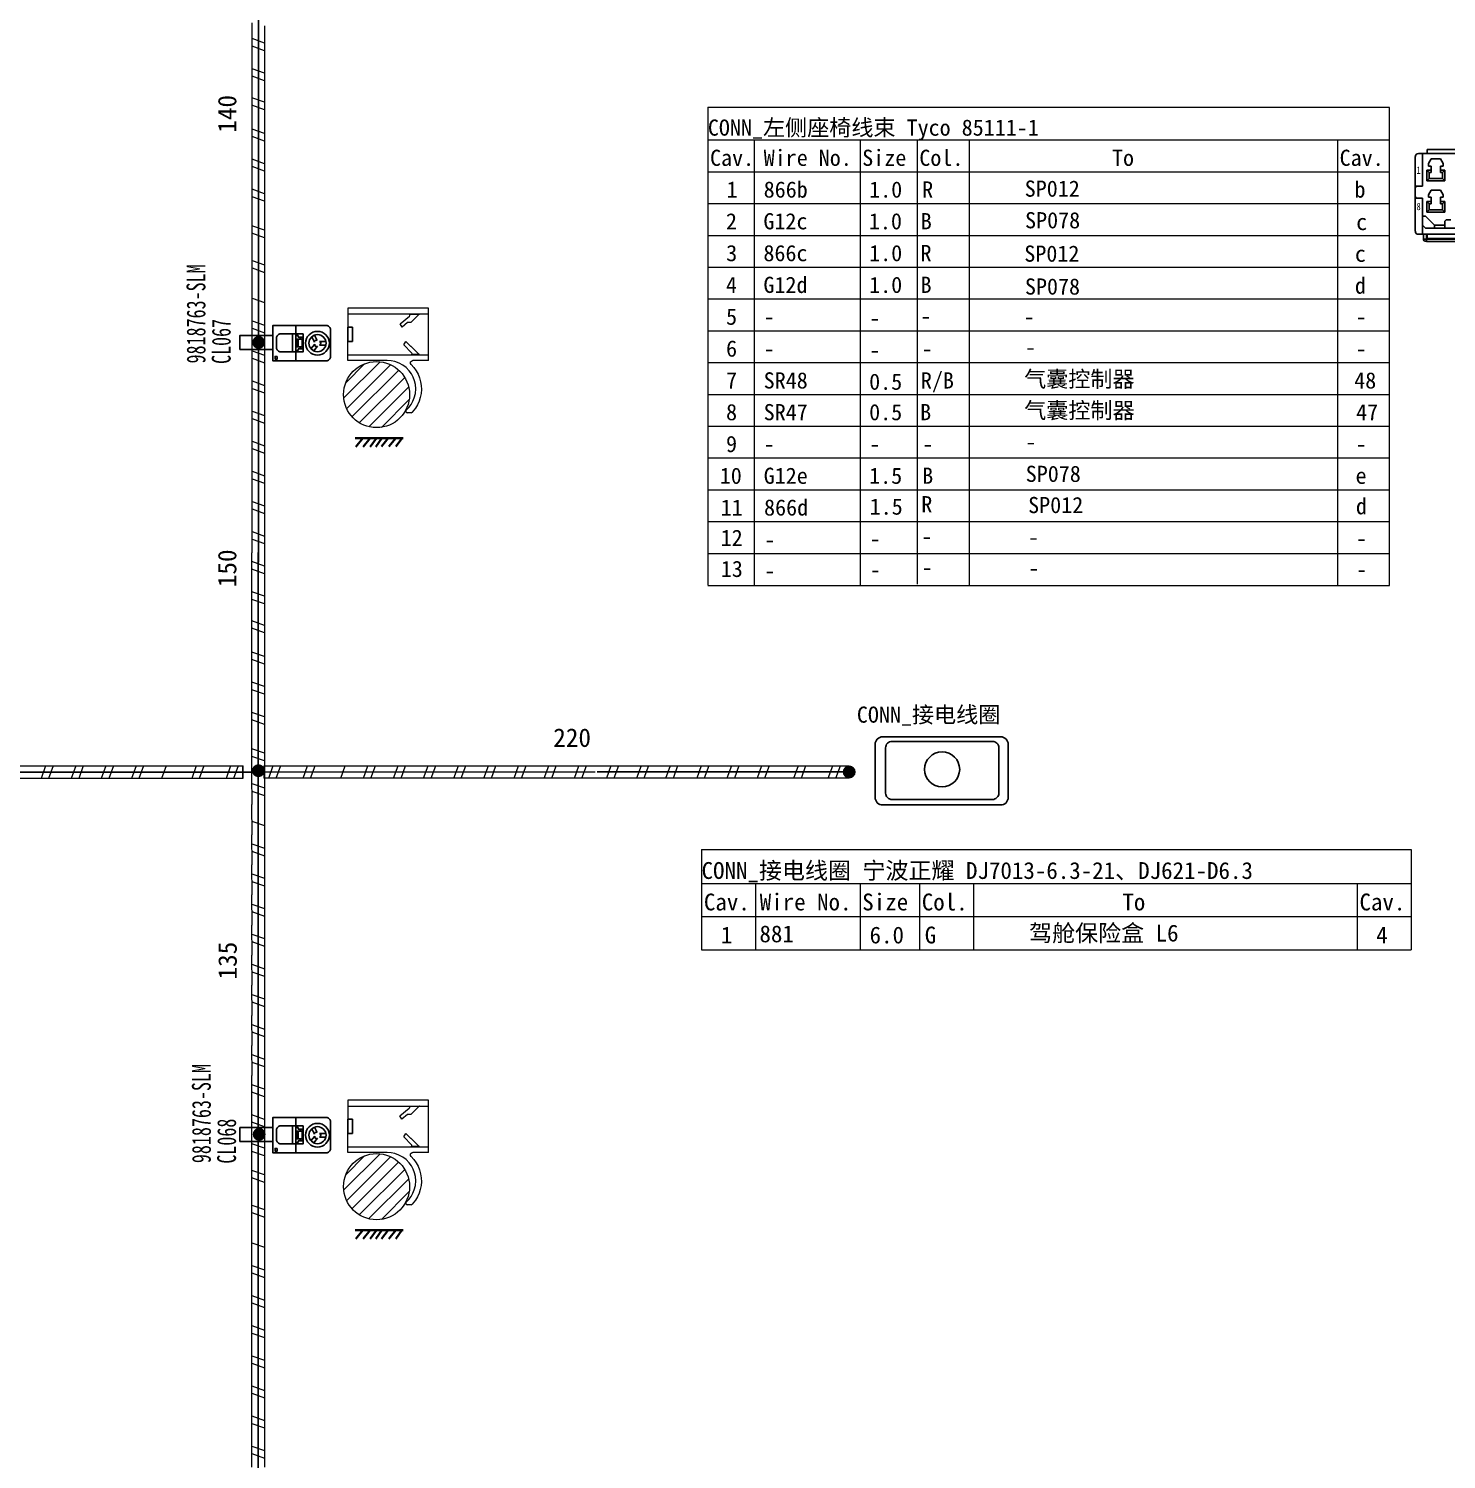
# Model space of a CAD drawing. Header units: millimetres. Extents: x 17 to 3784, y 12 to 1382.
# Drawn here: x 1144.3 to 1255.1, y 944 to 1055.8 of the extents above; entities that cross this region are included whole.
import ezdxf

# ---------------------------------------------------------------- set-up
doc = ezdxf.new("R2010")
doc.units = ezdxf.units.MM
doc.layers.add('ENT', color=7, linetype='Continuous', lineweight=18)
doc.layers.add('粗实线层', color=7, linetype='Continuous', lineweight=35)
doc.styles.add('FangSong_GB2312_Style', font='simfang.ttf')
doc.styles.add('foton', font='', dxfattribs={"width": 0.7})
doc.styles.add('样式 2', font='', dxfattribs={"width": 0.75})
doc.styles.get('foton').set_extended_font_data('宋体')
doc.styles.get('样式 2').set_extended_font_data('宋体')

# ---------------------------------------------------------------- blocks, each defined once
blk = doc.blocks.new('Z$W@#6C454813')
at = {"color": 255}
for p, q in [((2.47, 10.11), (1.59, 9.69)), ((1.89, 9.2), (2.75, 9.65)), ((2.65, 11.55), (2.65, 10.52)), ((3.07, 9.71), (3.86, 9.06)), ((3.23, 10.52), (3.23, 11.55)), ((4.23, 9.5), (3.43, 10.16)), ((1.9, 6.95), (1.9, 7.61)), ((1.9, 7.61), (3.87, 7.61)), ((2.25, 7.31), (1.9, 7.31)), ((3.52, 7.31), (3.87, 7.31)), ((3.87, 7.61), (3.87, 6.95)), ((1.37, 6.03), (4.35, 6.03)), ((1.9, 6.95), (1.67, 6.95)), ((1.67, 6.95), (1.67, 6.55)), ((2.25, 6.96), (3.52, 6.96)), ((2.25, 6.77), (3.52, 6.77)), ((3.87, 6.95), (4.13, 6.95)), ((4.13, 6.95), (4.13, 6.55))]:
    blk.add_line(p, q, dxfattribs=at)
for points in [[(0.7, 12.33), (5.15, 12.33, -0.414214), (5.85, 11.63), (5.85, 6.55), (0, 6.55), (0, 11.63, -0.414214)], [(1.37, 6.55), (4.35, 6.55), (4.35, 4.06, -0.414214), (3.65, 3.36), (2.07, 3.36, -0.414214), (1.37, 4.06)]]:
    blk.add_lwpolyline(points, format="xyb", close=True, dxfattribs=at)
for points in [[(1.37, 7.8), (4.35, 7.8), (4.35, 6.55), (1.37, 6.55)], [(2.25, 7.61), (3.52, 7.61), (3.52, 6.55), (2.25, 6.55)], [(0, 6.55), (5.85, 6.55), (5.85, 2.73), (0, 2.73)], [(1.65, 2.73), (1.65, -2.71), (3.97, -2.71), (3.97, 2.73)], [(5.12, 3.5), (5.57, 3.5), (5.57, 3.12), (5.12, 3.12)]]:
    blk.add_lwpolyline(points, close=True, dxfattribs=at)
for radius in [1.97, 1.42]:
    blk.add_circle((2.93, 10.16), radius, dxfattribs=at)
for centre, radius, start, end in [((2.71, 9.94), 0.29, 143.9769, 278.9054), ((2.94, 10.4), 0.31, 22.863, 157.137), ((3.18, 9.99), 0.299, 247.9797, 33.604)]:
    blk.add_arc(centre, radius, start, end, dxfattribs=at)

msp = doc.modelspace()

# ---------------------------------------------------------------- hatches: boundary and pattern name
h = msp.add_hatch(color=0)
edge = h.paths.add_edge_path(flags=0)
edge.add_arc((1162.28, 1031.28), 0.507, 180, 540)
h = msp.add_hatch(color=0)
edge = h.paths.add_edge_path(flags=0)
edge.add_arc((1162.26, 997.81), 0.507, 180, 540)
h = msp.add_hatch(color=1)
edge = h.paths.add_edge_path(flags=0)
edge.add_arc((1208.41, 997.71), 0.507, 360, 720)
h = msp.add_hatch(color=0)
edge = h.paths.add_edge_path(flags=0)
edge.add_arc((1162.32, 969.39), 0.507, 180, 540)

# ---------------------------------------------------------------- linework, layer by layer
at = {"color": 7, "linetype": 'Continuous'}
for p, q in [((1252.63, 1039.97), (1252.63, 1045.8)), ((1252.87, 1046.04), (1261.13, 1046.04)), ((1253.2, 1046.04), (1253.2, 1043.5)), ((1253.57, 1046.37), (1253.57, 1046.04)), ((1253.57, 1046.37), (1260.05, 1046.37)), ((1253.88, 1045.64), (1253.67, 1045.27)), ((1254.59, 1045.64), (1253.88, 1045.64)), ((1254.8, 1045.27), (1254.59, 1045.64)), ((1253.53, 1044.74), (1253.53, 1043.9)), ((1253.53, 1044.74), (1253.71, 1044.56)), ((1253.88, 1044.74), (1253.53, 1044.74)), ((1253.67, 1045.27), (1253.67, 1045.07)), ((1253.67, 1045.07), (1253.88, 1045.07)), ((1253.71, 1044.56), (1253.71, 1044.09)), ((1253.88, 1044.56), (1253.71, 1044.56)), ((1253.88, 1045.07), (1253.88, 1044.56)), ((1254.59, 1044.56), (1254.59, 1045.07)), ((1254.59, 1045.07), (1254.8, 1045.07)), ((1254.94, 1044.74), (1254.59, 1044.74)), ((1254.75, 1044.56), (1254.59, 1044.56)), ((1254.94, 1044.74), (1254.75, 1044.56)), ((1254.75, 1044.09), (1254.75, 1044.56)), ((1254.8, 1045.07), (1254.8, 1045.27)), ((1254.94, 1043.9), (1254.94, 1044.74)), ((1253.2, 1043.5), (1252.73, 1043.5)), ((1253.53, 1043.9), (1253.71, 1044.09)), ((1253.53, 1043.9), (1254.94, 1043.9)), ((1253.71, 1044.09), (1254.75, 1044.09)), ((1254.94, 1043.9), (1254.75, 1044.09)), ((1252.73, 1042.56), (1253.2, 1042.56)), ((1253.2, 1039.73), (1253.2, 1042.56)), ((1253.53, 1042.3), (1253.53, 1041.45)), ((1253.53, 1042.3), (1253.71, 1042.11)), ((1253.88, 1042.3), (1253.53, 1042.3)), ((1253.88, 1043.19), (1253.67, 1042.82)), ((1253.67, 1042.82), (1253.67, 1042.63)), ((1253.67, 1042.63), (1253.88, 1042.63)), ((1254.59, 1043.19), (1253.88, 1043.19)), ((1253.88, 1042.63), (1253.88, 1042.11)), ((1254.8, 1042.82), (1254.59, 1043.19)), ((1254.59, 1042.11), (1254.59, 1042.63)), ((1254.59, 1042.63), (1254.8, 1042.63)), ((1254.94, 1042.3), (1254.59, 1042.3)), ((1254.94, 1042.3), (1254.75, 1042.11)), ((1254.8, 1042.63), (1254.8, 1042.82)), ((1254.94, 1041.45), (1254.94, 1042.3)), ((1253.43, 1041.14), (1253.2, 1041.14)), ((1253.43, 1041.14), (1254.14, 1040.44)), ((1253.53, 1041.45), (1253.71, 1041.64)), ((1253.53, 1041.45), (1254.94, 1041.45)), ((1253.71, 1042.11), (1253.71, 1041.64)), ((1253.88, 1042.11), (1253.71, 1042.11)), ((1253.71, 1041.64), (1254.75, 1041.64)), ((1254.75, 1042.11), (1254.59, 1042.11)), ((1254.75, 1041.64), (1254.75, 1042.11)), ((1254.94, 1041.45), (1254.75, 1041.64)), ((1253.43, 1040.2), (1253.2, 1040.44)), ((1253.43, 1040.2), (1270.81, 1040.2)), ((1254.14, 1040.2), (1254.14, 1040.44)), ((1254.14, 1040.44), (1254.94, 1040.44)), ((1255.03, 1040.86), (1254.94, 1040.77)), ((1254.94, 1040.2), (1254.94, 1040.77)), ((1255.41, 1040.86), (1255.03, 1040.86)), ((1252.87, 1039.73), (1271.37, 1039.73)), ((1253.27, 1039.4), (1253.27, 1039.73)), ((1253.5, 1039.16), (1253.5, 1039.73)), ((1270.74, 1039.35), (1253.5, 1039.35)), ((1270.74, 1039.16), (1253.5, 1039.16)), ((1253.57, 1039.73), (1253.57, 1039.4)), ((1253.57, 1039.4), (1270.67, 1039.4))]:
    msp.add_line(p, q, dxfattribs=at)
for p, q in [((1161.05, 998.19), (1161.05, 997.22)), ((1162.7, 997.22), (1162.7, 998.19))]:
    msp.add_line(p, q)
at = {"color": 1}
msp.add_line((1208.42, 997.22), (1208.42, 998.19), dxfattribs=at)
at = {"color": 0, "linetype": 'Continuous', "lineweight": 25}
for points in [[(1162.26, 1055.13), (1162.26, 1082.85)], [(1162.26, 1055.74), (1162.26, 1038.4)], [(1162.26, 1014.1), (1162.26, 1038.4)], [(1162.25, 1014.86), (1162.25, 997.52)], [(1162.25, 973.22), (1162.25, 997.52)], [(1162.25, 973.98), (1162.25, 966.88)], [(1162.25, 940.27), (1162.25, 966.89)]]:
    msp.add_lwpolyline(points, dxfattribs=at)
at = {"color": 0, "linetype": 'Continuous', "lineweight": 0}
for points in [[(1161.77, 1053.38), (1161.77, 1056.27)], [(1162.75, 1056.02), (1162.75, 1053.38)], [(1162.75, 1054.67), (1161.77, 1055.03)], [(1162.75, 1054.08), (1161.77, 1054.44)], [(1161.77, 1051.02), (1161.77, 1053.38)], [(1162.75, 1053.38), (1162.75, 1051.02)], [(1162.75, 1052.32), (1161.77, 1052.67)], [(1162.75, 1051.73), (1161.77, 1052.08)], [(1162.73, 1050.05), (1161.75, 1050.4)], [(1161.77, 1048.67), (1161.77, 1051.02)], [(1162.75, 1051.02), (1162.75, 1048.67)], [(1162.73, 1049.46), (1161.75, 1049.82)], [(1161.77, 1046.31), (1161.77, 1048.67)], [(1162.75, 1047.61), (1161.77, 1047.96)], [(1162.75, 1048.67), (1162.75, 1046.31)], [(1162.75, 1047.02), (1161.77, 1047.37)], [(1161.77, 1043.96), (1161.77, 1046.31)], [(1162.75, 1045.25), (1161.77, 1045.61)], [(1162.75, 1046.31), (1162.75, 1043.96)], [(1162.75, 1044.67), (1161.77, 1045.02)], [(1161.77, 1040.6), (1161.77, 1043.96)], [(1162.75, 1043.96), (1162.75, 1040.52)], [(1162.75, 1042.9), (1161.77, 1043.25)], [(1162.75, 1042.31), (1161.77, 1042.66)], [(1162.74, 1040.05), (1161.75, 1040.4)], [(1161.77, 1038.4), (1161.77, 1040.75)], [(1162.75, 1040.75), (1162.75, 1038.4)], [(1162.74, 1039.46), (1161.75, 1039.81)], [(1161.77, 1036.04), (1161.77, 1038.4)], [(1162.75, 1038.4), (1162.75, 1036.04)], [(1161.77, 1037.69), (1162.75, 1037.34)], [(1161.77, 1037.1), (1162.75, 1036.75)], [(1161.77, 1033.69), (1161.77, 1036.04)], [(1162.75, 1036.04), (1162.75, 1033.69)], [(1161.77, 1034.75), (1162.75, 1034.4)], [(1161.77, 1031.33), (1161.77, 1033.69)], [(1162.75, 1033.69), (1162.75, 1031.33)], [(1161.77, 1032.98), (1162.75, 1032.63)], [(1161.77, 1032.39), (1162.75, 1032.04)], [(1161.77, 1028.98), (1161.77, 1031.33)], [(1162.75, 1031.33), (1162.75, 1028.98)], [(1161.77, 1030.63), (1162.75, 1030.28)], [(1161.77, 1030.04), (1162.75, 1029.69)], [(1161.77, 1026.63), (1161.77, 1028.98)], [(1162.75, 1028.98), (1162.75, 1026.63)], [(1161.77, 1028.27), (1162.75, 1027.92)], [(1161.77, 1027.69), (1162.75, 1027.33)], [(1161.77, 1024.27), (1161.77, 1026.63)], [(1162.75, 1026.63), (1162.75, 1024.27)], [(1161.77, 1025.92), (1162.75, 1025.57)], [(1161.77, 1025.33), (1162.75, 1024.98)], [(1161.77, 1021.92), (1161.77, 1024.27)], [(1161.77, 1023.57), (1162.75, 1023.21)], [(1162.75, 1024.27), (1162.75, 1021.92)], [(1161.77, 1022.98), (1162.75, 1022.62)], [(1161.77, 1019.56), (1161.77, 1021.92)], [(1161.77, 1021.21), (1162.75, 1020.86)], [(1162.75, 1021.92), (1162.75, 1019.56)], [(1161.77, 1020.62), (1162.75, 1020.27)], [(1161.77, 1017.21), (1161.77, 1019.56)], [(1161.77, 1018.86), (1162.75, 1018.5)], [(1162.75, 1019.56), (1162.75, 1017.21)], [(1161.77, 1018.27), (1162.75, 1017.91)], [(1161.77, 1014.85), (1161.77, 1017.21)], [(1161.77, 1016.5), (1162.75, 1016.15)], [(1162.75, 1017.21), (1162.75, 1014.85)], [(1161.77, 1015.91), (1162.75, 1015.56)], [(1161.76, 1012.5), (1161.76, 1014.85)], [(1162.74, 1014.85), (1162.74, 1012.5)], [(1162.74, 1013.79), (1161.76, 1014.15)], [(1162.74, 1013.2), (1161.76, 1013.56)], [(1161.76, 1010.14), (1161.76, 1012.5)], [(1162.74, 1012.5), (1162.74, 1010.14)], [(1162.74, 1011.44), (1161.76, 1011.79)], [(1162.74, 1010.85), (1161.76, 1011.2)], [(1161.76, 1007.79), (1161.76, 1010.14)], [(1162.74, 1010.14), (1162.74, 1007.79)], [(1162.73, 1009.17), (1161.74, 1009.53)], [(1162.73, 1008.58), (1161.74, 1008.94)], [(1161.76, 1005.44), (1161.76, 1007.79)], [(1162.74, 1007.79), (1162.74, 1005.44)], [(1162.74, 1006.73), (1161.76, 1007.08)], [(1162.74, 1006.14), (1161.76, 1006.49)], [(1161.76, 1003.08), (1161.76, 1005.44)], [(1162.74, 1005.44), (1162.74, 1003.08)], [(1162.74, 1004.38), (1161.76, 1004.73)], [(1162.74, 1003.79), (1161.76, 1004.14)], [(1161.76, 999.72), (1161.76, 1003.08)], [(1162.74, 1003.08), (1162.74, 999.64)], [(1162.74, 1002.02), (1161.76, 1002.37)], [(1162.74, 1001.43), (1161.76, 1001.79)], [(1161.76, 997.52), (1161.76, 999.87)], [(1162.74, 999.87), (1162.74, 997.52)], [(1162.73, 999.17), (1161.75, 999.52)], [(1162.73, 998.58), (1161.75, 998.93)], [(1161.77, 981.04), (1161.76, 983.39)], [(1162.74, 983.39), (1162.74, 981.04)], [(1161.77, 978.68), (1161.76, 981.04)], [(1162.74, 981.04), (1162.74, 978.68)], [(1161.76, 980.33), (1162.74, 979.98)], [(1161.76, 979.74), (1162.74, 979.39)], [(1161.77, 976.33), (1161.76, 978.68)], [(1162.74, 978.68), (1162.74, 976.33)], [(1161.76, 977.98), (1162.74, 977.62)], [(1161.76, 977.39), (1162.74, 977.04)], [(1161.77, 973.98), (1161.76, 976.33)], [(1162.74, 976.33), (1162.74, 973.98)], [(1161.76, 975.62), (1162.74, 975.27)], [(1161.76, 975.03), (1162.74, 974.68)], [(1161.76, 971.62), (1161.76, 973.98)], [(1162.74, 973.98), (1162.74, 971.62)], [(1162.74, 972.92), (1161.76, 973.27)], [(1162.74, 972.33), (1161.76, 972.68)], [(1161.76, 969.27), (1161.76, 971.62)], [(1162.74, 970.56), (1161.76, 970.92)], [(1162.74, 971.62), (1162.74, 969.27)], [(1162.74, 969.97), (1161.76, 970.33)], [(1162.73, 968.3), (1161.74, 968.65)], [(1161.76, 966.91), (1161.76, 969.27)], [(1162.74, 969.27), (1162.74, 966.91)], [(1162.73, 967.71), (1161.74, 968.06)], [(1162.73, 966.22), (1161.75, 966.57)], [(1161.76, 964.57), (1161.76, 966.92)], [(1162.74, 966.92), (1162.74, 964.57)], [(1162.73, 965.63), (1161.75, 965.98)], [(1161.76, 962.21), (1161.76, 964.57)], [(1162.74, 964.57), (1162.74, 962.21)], [(1161.76, 963.86), (1162.74, 963.51)], [(1161.76, 963.27), (1162.74, 962.92)], [(1161.76, 959.86), (1161.76, 962.21)], [(1162.74, 962.21), (1162.74, 959.86)], [(1161.76, 960.92), (1162.74, 960.56)], [(1161.76, 957.5), (1161.76, 959.86)], [(1162.74, 959.86), (1162.74, 957.5)], [(1161.76, 959.15), (1162.74, 958.8)], [(1161.76, 958.56), (1162.74, 958.21)], [(1161.76, 955.15), (1161.76, 957.5)], [(1162.74, 957.5), (1162.74, 955.15)], [(1161.76, 956.8), (1162.74, 956.44)], [(1161.76, 956.21), (1162.74, 955.86)], [(1161.76, 952.8), (1161.76, 955.15)], [(1162.74, 955.15), (1162.74, 952.8)], [(1161.76, 954.44), (1162.74, 954.09)], [(1161.76, 953.86), (1162.74, 953.5)], [(1161.76, 950.44), (1161.76, 952.8)], [(1162.74, 952.8), (1162.74, 950.44)], [(1161.76, 952.09), (1162.74, 951.74)], [(1161.76, 951.5), (1162.74, 951.15)], [(1161.76, 948.09), (1161.76, 950.44)], [(1161.76, 949.73), (1162.74, 949.38)], [(1162.74, 950.44), (1162.74, 948.09)], [(1161.76, 949.15), (1162.74, 948.79)], [(1161.76, 945.73), (1161.76, 948.09)], [(1161.76, 947.38), (1162.74, 947.03)], [(1162.74, 948.09), (1162.74, 945.73)], [(1161.76, 946.79), (1162.74, 946.44)], [(1161.76, 943.38), (1161.76, 945.73)], [(1161.76, 945.03), (1162.74, 944.67)], [(1162.74, 945.73), (1162.74, 943.38)], [(1161.76, 944.44), (1162.74, 944.08)]]:
    msp.add_lwpolyline(points, dxfattribs=at)
at = {"color": 0, "linetype": 'Continuous', "lineweight": 13}
for points in [[(1162.26, 1055.73), (1162.26, 1038.4)], [(1197.37, 1049.66), (1250.61, 1049.66)], [(1197.37, 1049.66), (1197.37, 1012.32)], [(1197.37, 1047.11), (1250.61, 1047.11)], [(1201, 1047.06), (1201, 1012.27)], [(1209.27, 1047.11), (1209.27, 1012.3)], [(1197.37, 1044.62), (1250.61, 1044.62)], [(1197.37, 1042.13), (1250.61, 1042.13)], [(1197.37, 1039.65), (1250.61, 1039.65)], [(1162.26, 1038.4), (1162.26, 1014.89)], [(1197.37, 1037.16), (1250.61, 1037.16)], [(1197.37, 1034.68), (1250.61, 1034.68)], [(1169.25, 1033.51), (1175.55, 1033.51), (1175.55, 1033.95), (1169.25, 1033.95), (1169.25, 1031.35), (1169.25, 1032.47), (1169.62, 1032.47), (1169.25, 1032.47)], [(1169.25, 1030.32), (1175.55, 1030.32), (1175.55, 1033.51)], [(1174.04, 1033.49), (1174.84, 1033.49), (1174.82, 1033.48), (1174.18, 1032.84), (1173.92, 1032.84), (1173.48, 1032.47), (1173.33, 1032.73), (1174.06, 1033.34)], [(1174.06, 1033.34), (1174.09, 1033.39), (1174.09, 1033.44), (1174.05, 1033.48), (1174.04, 1033.49)], [(1169.25, 1029.87), (1169.25, 1031.35), (1169.62, 1031.35), (1169.62, 1032.47), (1169.62, 1031.35), (1169.25, 1031.35)], [(1197.37, 1032.19), (1250.61, 1032.19)], [(1174.23, 1030.48), (1173.62, 1031.09), (1173.77, 1031.35), (1174.14, 1030.98), (1174.18, 1030.98), (1174.82, 1030.34), (1174.84, 1030.33), (1174.21, 1030.33)], [(1175.55, 1029.87), (1175.55, 1030.32)], [(1168.92, 1026.92), (1171.77, 1029.77)], [(1169.08, 1028.13), (1170.56, 1029.61)], [(1169.15, 1026.1), (1172.59, 1029.54)], [(1172.33, 1029.87), (1169.25, 1029.87)], [(1169.57, 1025.47), (1173.22, 1029.12)], [(1173.81, 1025.99), (1174.01, 1026.2), (1174.19, 1026.43), (1174.33, 1026.69), (1174.44, 1026.96), (1174.52, 1027.3), (1174.55, 1027.65), (1174.52, 1027.99), (1174.46, 1028.29), (1174.35, 1028.56), (1174.21, 1028.83), (1174.04, 1029.07), (1173.81, 1029.31), (1173.54, 1029.51), (1173.25, 1029.67), (1172.93, 1029.79), (1172.63, 1029.85), (1172.33, 1029.87)], [(1174.19, 1029.55), (1174.15, 1029.63), (1174.14, 1029.69), (1174.15, 1029.76), (1174.21, 1029.83), (1174.29, 1029.87), (1174.32, 1029.87)], [(1174.19, 1029.55), (1174.4, 1029.32), (1174.58, 1029.07), (1174.73, 1028.8), (1174.85, 1028.51), (1174.93, 1028.21), (1174.98, 1027.91), (1175, 1027.6), (1174.97, 1027.29), (1174.91, 1026.98), (1174.81, 1026.69), (1174.69, 1026.4), (1174.53, 1026.14), (1174.41, 1025.98), (1174.28, 1025.83)], [(1175.55, 1029.87), (1174.32, 1029.87)], [(1197.37, 1029.71), (1250.61, 1029.71)], [(1170.14, 1025), (1173.69, 1028.55)], [(1170.88, 1024.69), (1174, 1027.81)], [(1171.88, 1024.64), (1174.05, 1026.81)], [(1197.37, 1027.22), (1250.61, 1027.22)], [(1174.2, 1025.79), (1173.88, 1025.79)], [(1197.37, 1024.74), (1250.61, 1024.74)], [(1197.37, 1022.25), (1250.61, 1022.25)], [(1197.37, 1019.76), (1250.61, 1019.76)], [(1197.37, 1017.28), (1250.61, 1017.28)], [(1162.25, 1014.85), (1162.25, 997.52)], [(1197.37, 1014.79), (1250.61, 1014.79)], [(1197.37, 1012.29), (1250.61, 1012.29)], [(1162.25, 997.52), (1162.25, 974.01)], [(1162.25, 973.97), (1162.25, 966.88)], [(1169.25, 971.6), (1175.55, 971.6), (1175.55, 972.05), (1169.25, 972.05), (1169.25, 969.45), (1169.25, 970.57), (1169.62, 970.57), (1169.25, 970.57)], [(1169.25, 968.41), (1175.55, 968.41), (1175.55, 971.6)], [(1174.04, 971.59), (1174.84, 971.59), (1174.82, 971.58), (1174.18, 970.94), (1173.91, 970.94), (1173.47, 970.57), (1173.32, 970.83), (1174.05, 971.44)], [(1174.05, 971.44), (1174.08, 971.48), (1174.08, 971.54), (1174.05, 971.58), (1174.04, 971.59)], [(1169.25, 967.97), (1169.25, 969.45), (1169.62, 969.45), (1169.62, 970.57), (1169.62, 969.45), (1169.25, 969.45)], [(1174.23, 968.57), (1173.61, 969.19), (1173.77, 969.45), (1174.14, 969.08), (1174.18, 969.08), (1174.82, 968.44), (1174.84, 968.43), (1174.21, 968.43)], [(1175.55, 967.97), (1175.55, 968.41)], [(1168.92, 965.02), (1171.76, 967.87)], [(1169.08, 966.23), (1170.55, 967.71)], [(1169.14, 964.2), (1172.58, 967.64)], [(1172.32, 967.97), (1169.25, 967.97)], [(1173.8, 964.09), (1174.01, 964.3), (1174.19, 964.53), (1174.33, 964.79), (1174.44, 965.06), (1174.52, 965.4), (1174.55, 965.75), (1174.52, 966.09), (1174.45, 966.38), (1174.35, 966.66), (1174.21, 966.92), (1174.03, 967.16), (1173.8, 967.41), (1173.54, 967.61), (1173.24, 967.77), (1172.93, 967.88), (1172.63, 967.95), (1172.32, 967.97)], [(1174.19, 967.65), (1174.15, 967.73), (1174.14, 967.79), (1174.15, 967.86), (1174.2, 967.93), (1174.28, 967.97), (1174.32, 967.97)], [(1174.19, 967.65), (1174.4, 967.42), (1174.58, 967.17), (1174.73, 966.9), (1174.85, 966.61), (1174.93, 966.31), (1174.98, 966), (1174.99, 965.69), (1174.97, 965.38), (1174.91, 965.08), (1174.81, 964.78), (1174.68, 964.5), (1174.52, 964.24), (1174.41, 964.08), (1174.28, 963.93)], [(1175.55, 967.97), (1174.32, 967.97)], [(1169.56, 963.57), (1173.21, 967.22)], [(1170.13, 963.1), (1173.69, 966.65)], [(1170.87, 962.79), (1174, 965.91)], [(1162.25, 964.57), (1162.25, 941.06)], [(1171.88, 962.74), (1174.04, 964.91)], [(1174.2, 963.89), (1173.88, 963.89)]]:
    msp.add_lwpolyline(points, dxfattribs=at)
at = {"color": 7, "linetype": 'Continuous', "lineweight": 13}
for points in [[(1250.6, 1049.64), (1250.6, 1012.28)], [(1213.72, 1047.11), (1213.72, 1012.38)], [(1217.78, 1047.11), (1217.78, 1012.32)], [(1246.55, 1047.11), (1246.55, 1012.28)], [(1158.7, 997.7), (1135.19, 997.7)]]:
    msp.add_lwpolyline(points, dxfattribs=at)
at = {"color": 1}
for points in [[(1211.02, 1000.46), (1220.25, 1000.46, -0.414214), (1220.83, 999.87), (1220.83, 995.72, -0.414214), (1220.25, 995.13), (1211.02, 995.13, -0.414214), (1210.44, 995.72), (1210.44, 999.87, -0.414214)], [(1211.75, 1000.1), (1219.6, 1000.1, -0.414214), (1220.1, 999.6), (1220.1, 996.06, -0.414214), (1219.6, 995.56), (1211.75, 995.56, -0.414214), (1211.25, 996.06), (1211.25, 999.6, -0.414214)]]:
    msp.add_lwpolyline(points, format="xyb", close=True, dxfattribs=at)
at = {"color": 7, "linetype": 'Continuous', "lineweight": 25}
msp.add_lwpolyline([(1134.41, 997.7), (1162.15, 997.7)], dxfattribs=at)
at = {"color": 7, "linetype": 'Continuous', "lineweight": 0}
for points in [[(1142.22, 998.19), (1144.58, 998.19)], [(1144.58, 998.19), (1146.93, 998.19)], [(1145.64, 998.19), (1145.28, 997.21)], [(1146.22, 998.19), (1145.87, 997.21)], [(1146.93, 998.19), (1149.29, 998.19)], [(1147.99, 998.19), (1147.64, 997.21)], [(1148.58, 998.19), (1148.23, 997.21)], [(1149.29, 998.19), (1151.64, 998.19)], [(1150.34, 998.19), (1149.99, 997.21)], [(1150.93, 998.19), (1150.58, 997.21)], [(1151.64, 998.19), (1153.99, 998.19)], [(1152.7, 998.19), (1152.35, 997.21)], [(1153.29, 998.19), (1152.93, 997.21)], [(1153.99, 998.19), (1156.35, 998.19)], [(1155.05, 998.19), (1154.7, 997.21)], [(1156.35, 998.19), (1158.7, 998.19)], [(1157.41, 998.19), (1157.05, 997.21)], [(1158, 998.19), (1157.64, 997.21)], [(1158.7, 998.19), (1161.06, 998.19)], [(1159.76, 997.22), (1160.12, 998.21)], [(1160.35, 997.22), (1160.7, 998.21)], [(1161.77, 995.16), (1161.76, 997.52)], [(1162.74, 997.52), (1162.74, 995.16)], [(1144.58, 997.21), (1142.22, 997.21)], [(1146.93, 997.21), (1144.58, 997.21)], [(1149.29, 997.21), (1146.93, 997.21)], [(1151.64, 997.21), (1149.29, 997.21)], [(1153.99, 997.21), (1151.64, 997.21)], [(1156.35, 997.21), (1153.99, 997.21)], [(1158.7, 997.21), (1156.35, 997.21)], [(1161.06, 997.21), (1158.7, 997.21)], [(1161.76, 996.81), (1162.74, 996.46)], [(1161.76, 996.22), (1162.74, 995.87)], [(1161.77, 992.81), (1161.76, 995.16)], [(1162.74, 995.16), (1162.74, 992.81)], [(1161.76, 993.87), (1162.74, 993.52)], [(1161.77, 990.46), (1161.76, 992.81)], [(1161.76, 992.1), (1162.74, 991.75)], [(1162.74, 992.81), (1162.74, 990.46)], [(1161.76, 991.51), (1162.74, 991.16)], [(1161.77, 988.1), (1161.76, 990.46)], [(1161.76, 989.75), (1162.74, 989.4)], [(1162.74, 990.46), (1162.74, 988.1)], [(1161.76, 989.16), (1162.74, 988.81)], [(1161.77, 985.75), (1161.76, 988.1)], [(1161.76, 987.39), (1162.74, 987.04)], [(1162.74, 988.1), (1162.74, 985.75)], [(1161.76, 986.81), (1162.74, 986.45)], [(1161.77, 983.39), (1161.76, 985.75)], [(1162.74, 985.75), (1162.74, 983.39)], [(1161.76, 985.04), (1162.74, 984.69)], [(1161.76, 984.45), (1162.74, 984.1)], [(1161.76, 982.69), (1162.74, 982.33)], [(1161.76, 982.1), (1162.74, 981.74)]]:
    msp.add_lwpolyline(points, dxfattribs=at)
at = {"color": 1, "linetype": 'Continuous', "lineweight": 0}
for points in [[(1162.69, 998.2), (1165.05, 998.2)], [(1163.4, 998.19), (1163.04, 997.21)], [(1163.99, 998.19), (1163.63, 997.21)], [(1165.05, 998.2), (1167.4, 998.2)], [(1165.75, 997.22), (1166.1, 998.2)], [(1166.34, 997.22), (1166.69, 998.2)], [(1167.4, 998.2), (1169.75, 998.2)], [(1168.69, 997.22), (1169.05, 998.2)], [(1169.75, 998.2), (1172.11, 998.2)], [(1170.46, 997.22), (1170.81, 998.2)], [(1171.05, 997.22), (1171.4, 998.2)], [(1172.11, 998.2), (1174.46, 998.2)], [(1172.82, 997.22), (1173.17, 998.2)], [(1173.4, 997.22), (1173.76, 998.2)], [(1174.46, 998.2), (1176.82, 998.2)], [(1175.17, 997.22), (1175.52, 998.2)], [(1175.76, 997.22), (1176.11, 998.2)], [(1176.82, 998.2), (1179.17, 998.2)], [(1177.52, 997.22), (1177.88, 998.2)], [(1178.11, 997.22), (1178.47, 998.2)], [(1179.17, 998.2), (1181.53, 998.2)], [(1179.88, 997.22), (1180.23, 998.2)], [(1180.47, 997.22), (1180.82, 998.2)], [(1181.53, 998.2), (1183.88, 998.2)], [(1182.23, 997.22), (1182.59, 998.2)], [(1182.82, 997.22), (1183.17, 998.2)], [(1183.88, 998.2), (1186.23, 998.2)], [(1184.59, 997.22), (1184.94, 998.2)], [(1185.18, 997.22), (1185.53, 998.2)], [(1186.23, 998.2), (1188.59, 998.2)], [(1186.94, 997.22), (1187.29, 998.2)], [(1187.53, 997.22), (1187.88, 998.2)], [(1188.45, 998.2), (1191.09, 998.2)], [(1189.8, 998.2), (1189.44, 997.22)], [(1190.38, 998.2), (1190.03, 997.22)], [(1191.09, 998.2), (1193.44, 998.2)], [(1192.15, 998.2), (1191.8, 997.22)], [(1192.74, 998.2), (1192.38, 997.22)], [(1193.44, 998.2), (1195.8, 998.2)], [(1194.42, 998.18), (1194.06, 997.2)], [(1195, 998.18), (1194.65, 997.2)], [(1195.8, 998.2), (1198.15, 998.2)], [(1196.86, 998.2), (1196.5, 997.22)], [(1197.45, 998.2), (1197.09, 997.22)], [(1198.15, 998.2), (1200.51, 998.2)], [(1199.21, 998.2), (1198.86, 997.22)], [(1199.8, 998.2), (1199.45, 997.22)], [(1200.51, 998.2), (1203.95, 998.2)], [(1201.57, 998.2), (1201.21, 997.22)], [(1202.16, 998.2), (1201.8, 997.22)], [(1203.72, 998.2), (1206.07, 998.2)], [(1204.42, 998.19), (1204.07, 997.2)], [(1205.01, 998.19), (1204.66, 997.2)], [(1206.07, 998.2), (1208.42, 998.2)], [(1206.78, 997.22), (1207.13, 998.2)], [(1207.36, 997.22), (1207.72, 998.2)], [(1165.05, 997.22), (1162.69, 997.22)], [(1167.4, 997.22), (1165.05, 997.22)], [(1169.75, 997.22), (1167.4, 997.22)], [(1172.11, 997.22), (1169.75, 997.22)], [(1174.46, 997.22), (1172.11, 997.22)], [(1176.82, 997.22), (1174.46, 997.22)], [(1179.17, 997.22), (1176.82, 997.22)], [(1181.53, 997.22), (1179.17, 997.22)], [(1183.88, 997.22), (1181.53, 997.22)], [(1186.23, 997.22), (1183.88, 997.22)], [(1188.59, 997.22), (1186.23, 997.22)], [(1191.09, 997.22), (1188.19, 997.22)], [(1193.44, 997.22), (1191.09, 997.22)], [(1195.8, 997.22), (1193.44, 997.22)], [(1198.15, 997.22), (1195.8, 997.22)], [(1200.51, 997.22), (1198.15, 997.22)], [(1203.87, 997.22), (1200.51, 997.22)], [(1206.07, 997.22), (1203.72, 997.22)], [(1208.42, 997.22), (1206.07, 997.22)]]:
    msp.add_lwpolyline(points, dxfattribs=at)
at = {"color": 1, "linetype": 'Continuous', "lineweight": 13}
for points in [[(1162.81, 997.71), (1188.56, 997.71)], [(1188.74, 997.71), (1206.07, 997.71)], [(1196.88, 991.65), (1252.31, 991.65)], [(1196.88, 991.65), (1196.88, 983.82)], [(1252.31, 991.65), (1252.31, 983.82)], [(1196.88, 989), (1252.31, 989)], [(1201.1, 989), (1201.1, 983.82)], [(1209.27, 989), (1209.27, 983.82)], [(1213.9, 989), (1213.9, 983.82)], [(1218.13, 989), (1218.13, 983.82)], [(1248.09, 989), (1248.09, 983.82)], [(1196.88, 986.41), (1252.31, 986.41)], [(1196.88, 983.82), (1252.31, 983.82)]]:
    msp.add_lwpolyline(points, dxfattribs=at)
at = {"color": 1, "linetype": 'Continuous', "lineweight": 25}
msp.add_lwpolyline([(1188.73, 997.71), (1208.42, 997.71)], dxfattribs=at)
at = {"color": 0, "linetype": 'Continuous', "lineweight": 13}
for centre in [(1171.49, 1027.2), (1171.49, 965.3)]:
    msp.add_circle(centre, 2.58, dxfattribs=at)
at = {"color": 1}
msp.add_circle((1215.67, 997.91), 1.37, dxfattribs=at)
at = {"color": 7, "linetype": 'Continuous'}
for centre, radius, start, end in [((1252.87, 1045.8), 0.235, 90, 180), ((1252.73, 1043.4), 0.0942, 90, 180), ((1252.73, 1042.65), 0.0942, 180, 270), ((1252.87, 1039.97), 0.235, 180, 270), ((1253.5, 1039.4), 0.235, 180, 270)]:
    msp.add_arc(centre, radius, start, end, dxfattribs=at)
at = {"color": 0, "linetype": 'Continuous', "lineweight": 13}
for centre, radius, start, end in [((1174.17, 1030.41), 0.092, 297, 45), ((1173.88, 1025.9), 0.112, 132, 270), ((1174.2, 1025.91), 0.121, 272, 315), ((1174.16, 968.51), 0.092, 297, 45), ((1173.88, 964), 0.112, 132, 270), ((1174.19, 964.01), 0.121, 272, 315)]:
    msp.add_arc(centre, radius, start, end, dxfattribs=at)
at = {"color": 7, "linetype": 'Continuous'}
msp.add_open_spline([(1253.5, 1039.35), (1253.49, 1039.35), (1253.46, 1039.35), (1253.41, 1039.35), (1253.37, 1039.36), (1253.34, 1039.36), (1253.32, 1039.37), (1253.31, 1039.37), (1253.3, 1039.38), (1253.29, 1039.38), (1253.28, 1039.39), (1253.27, 1039.39), (1253.27, 1039.4), (1253.27, 1039.4), (1253.27, 1039.4)], degree=3, knots=[0, 0, 0, 0, 0.185263, 0.363712, 0.528862, 0.67481, 0.739005, 0.796646, 0.847344, 0.890858, 0.927161, 0.95658, 0.980122, 1, 1, 1, 1], dxfattribs=at)
at = {"layer": '粗实线层', "color": 0}
for p, q in [((1169.83, 1023.79), (1173.57, 1023.79)), ((1170.42, 1023.79), (1169.88, 1023.13)), ((1170.99, 1023.79), (1170.45, 1023.13)), ((1171.48, 1023.79), (1170.99, 1023.13)), ((1171.91, 1023.79), (1171.43, 1023.13)), ((1172.41, 1023.79), (1171.88, 1023.14)), ((1172.99, 1023.79), (1172.45, 1023.14)), ((1173.48, 1023.79), (1172.99, 1023.14)), ((1169.83, 961.89), (1173.57, 961.89)), ((1170.41, 961.89), (1169.88, 961.23)), ((1170.99, 961.89), (1170.45, 961.23)), ((1171.48, 961.89), (1170.99, 961.23)), ((1171.91, 961.89), (1171.43, 961.23)), ((1172.41, 961.89), (1171.88, 961.23)), ((1172.99, 961.89), (1172.45, 961.23)), ((1173.47, 961.89), (1172.99, 961.23))]:
    msp.add_line(p, q, dxfattribs=at)

# ---------------------------------------------------------------- block references
at = {"color": 0, "xscale": 0.4708704, "yscale": 0.4708704, "zscale": 0.4708704, "rotation": 270}
for p in [(1162.09, 1032.6), (1162.09, 970.7)]:
    msp.add_blockref('Z$W@#6C454813', p, dxfattribs=at)

# ---------------------------------------------------------------- texts
at = {"color": 0, "linetype": 'Continuous', "style": 'FangSong_GB2312_Style'}
for s, p in [('140', (1160.54, 1047.67)), ('150', (1160.54, 1012.15))]:
    msp.add_text(s, height=1.447, rotation=90, dxfattribs=at).set_placement(p)
for s, height, p in [('CONN_左侧座椅线束 Tyco 85111-1', 1.2655, (1197.37, 1047.44)), ('Cav.', 1.265, (1197.54, 1045.08)), ('Wire No.', 1.265, (1201.73, 1045.08)), ('Size', 1.265, (1209.43, 1045.08)), ('1', 1.27, (1198.83, 1042.6)), ('866b', 1.265, (1201.73, 1042.6)), ('1.0', 1.265, (1209.97, 1042.6)), ('2', 1.27, (1198.78, 1040.11)), ('G12c', 1.265, (1201.71, 1040.12)), ('1.0', 1.265, (1209.95, 1040.12)), ('3', 1.27, (1198.8, 1037.63)), ('866c', 1.265, (1201.71, 1037.63)), ('1.0', 1.265, (1209.97, 1037.63)), ('4', 1.27, (1198.78, 1035.14)), ('G12d', 1.265, (1201.71, 1035.15)), ('1.0', 1.265, (1209.97, 1035.15)), ('5', 1.27, (1198.79, 1032.66)), ('-', 1.27, (1201.73, 1032.66)), ('-', 1.27, (1209.97, 1032.55)), ('6', 1.27, (1198.79, 1030.17)), ('-', 1.27, (1201.73, 1030.17)), ('-', 1.27, (1209.97, 1030.06)), ('7', 1.27, (1198.79, 1027.68)), ('SR48', 1.265, (1201.73, 1027.68)), ('0.5', 1.265, (1209.97, 1027.58)), ('8', 1.27, (1198.79, 1025.2)), ('SR47', 1.265, (1201.73, 1025.2)), ('0.5', 1.265, (1209.97, 1025.2)), ('9', 1.27, (1198.79, 1022.71)), ('-', 1.27, (1201.73, 1022.71)), ('-', 1.27, (1209.97, 1022.71)), ('10', 1.265, (1198.3, 1020.23)), ('G12e', 1.265, (1201.73, 1020.23)), ('1.5', 1.265, (1209.97, 1020.23)), ('11', 1.265, (1198.37, 1017.74)), ('866d', 1.265, (1201.76, 1017.75)), ('1.5', 1.265, (1210.01, 1017.82)), ('12', 1.265, (1198.37, 1015.38)), ('-', 1.27, (1201.77, 1015.24)), ('-', 1.27, (1210.01, 1015.32)), ('13', 1.265, (1198.38, 1012.95)), ('-', 1.27, (1201.78, 1012.82)), ('-', 1.27, (1210.02, 1012.89))]:
    msp.add_text(s, height=height, dxfattribs=at).set_placement(p)
at = {"color": 7, "linetype": 'Continuous', "style": 'FangSong_GB2312_Style'}
for s, height, p in [('Col.', 1.265, (1213.89, 1045.08)), ('To', 1.265, (1228.94, 1045.08)), ('Cav.', 1.265, (1246.72, 1045.08)), ('R', 1.27, (1214.11, 1042.6)), ('SP012', 1.265, (1222.12, 1042.67)), ('b', 1.27, (1247.88, 1042.6)), ('B', 1.27, (1214, 1040.12)), ('SP078', 1.265, (1222.15, 1040.2)), ('c', 1.27, (1248.01, 1040.06)), ('R', 1.27, (1213.98, 1037.63)), ('SP012', 1.265, (1222.09, 1037.59)), ('c', 1.27, (1247.91, 1037.58)), ('B', 1.27, (1213.98, 1035.15)), ('SP078', 1.265, (1222.14, 1035.02)), ('d', 1.27, (1247.91, 1035.09)), ('-', 1.27, (1213.97, 1032.72)), ('-', 1.27, (1222.04, 1032.67)), ('-', 1.27, (1247.96, 1032.66)), ('-', 1.27, (1214.08, 1030.17)), ('-', 1.27, (1222.13, 1030.28)), ('-', 1.27, (1247.96, 1030.17)), ('R/B', 1.265, (1214.01, 1027.68)), ('气囊控制器', 1.265, (1222.07, 1027.79)), ('48', 1.265, (1247.86, 1027.68)), ('气囊控制器', 1.265, (1222.08, 1025.34)), ('B', 1.27, (1213.95, 1025.2)), ('47', 1.265, (1248.01, 1025.2)), ('-', 1.27, (1214.12, 1022.71)), ('-', 1.27, (1222.17, 1022.88)), ('-', 1.27, (1247.98, 1022.71)), ('B', 1.27, (1214.11, 1020.23)), ('SP078', 1.265, (1222.2, 1020.38)), ('e', 1.27, (1247.96, 1020.23)), ('R', 1.27, (1214.04, 1018)), ('SP012', 1.265, (1222.39, 1017.94)), ('d', 1.27, (1247.99, 1017.85)), ('-', 1.27, (1214.05, 1015.49)), ('-', 1.27, (1222.37, 1015.43)), ('-', 1.27, (1247.99, 1015.34)), ('-', 1.27, (1214.06, 1013.07)), ('-', 1.27, (1222.39, 1013.01)), ('-', 1.27, (1248.01, 1012.92))]:
    msp.add_text(s, height=height, dxfattribs=at).set_placement(p)
at = {"color": 1, "linetype": 'Continuous', "style": 'FangSong_GB2312_Style'}
for s, height, p in [('CONN_接电线圈', 1.265, (1209.01, 1001.56)), ('220', 1.447, (1185.29, 999.67)), ('CONN_接电线圈 宁波正耀 DJ7013-6.3-21、DJ621-D6.3', 1.3177, (1196.88, 989.35)), ('Cav.', 1.318, (1197.06, 986.89)), ('Wire No.', 1.318, (1201.42, 986.89)), ('Size', 1.318, (1209.43, 986.89)), ('Col.', 1.318, (1214.08, 986.89)), ('To', 1.318, (1229.75, 986.89)), ('Cav.', 1.318, (1248.27, 986.89)), ('1', 1.32, (1198.39, 984.31)), ('881', 1.318, (1201.4, 984.4)), ('6.0', 1.318, (1210, 984.31)), ('G', 1.32, (1214.31, 984.31)), ('驾舱保险盒 L6', 1.318, (1222.46, 984.46)), ('4', 1.32, (1249.58, 984.31))]:
    msp.add_text(s, height=height, dxfattribs=at).set_placement(p)
at = {"color": 7, "linetype": 'Continuous', "style": 'FangSong_GB2312_Style'}
msp.add_text('135', height=1.447, rotation=90, dxfattribs=at).set_placement((1160.57, 981.49))
at = {"color": 0, "char_height": 0.589, "width": 2.1837, "attachment_point": 3, "style": '样式 2'}
for s, insert in [('1', (1253.05, 1045.04)), ('8', (1253.05, 1042.2))]:
    msp.add_mtext(s, dxfattribs=dict(at, insert=insert))
at = {"layer": 'ENT', "color": 0, "char_height": 1.4722, "width": 159.9171, "attachment_point": 1, "rotation": 90, "style": 'foton'}
for s, insert in [('{\\T1.004;9818763-SLM}', (1156.65, 1029.64)), ('{\\T1.004;CL067}', (1158.62, 1029.6)), ('{\\T1.004;9818763-SLM}', (1157.07, 967.14)), ('{\\T1.004;CL068}', (1159.04, 967.1))]:
    msp.add_mtext(s, dxfattribs=dict(at, insert=insert))

doc.saveas('drawing.dxf')
